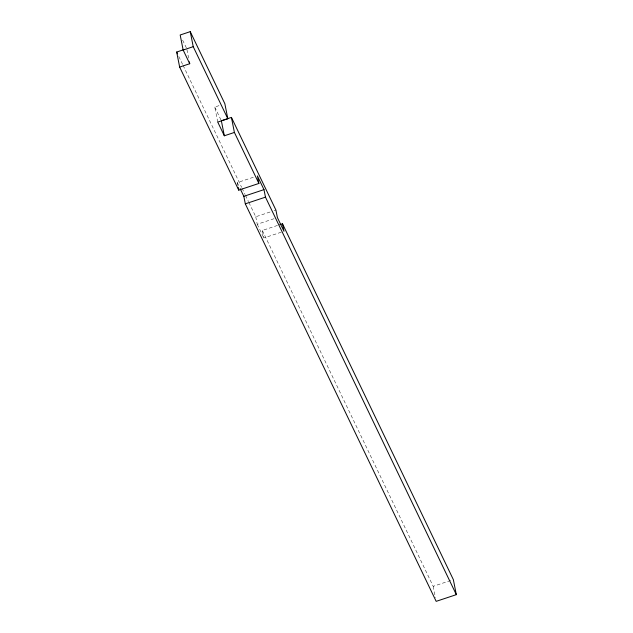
<?xml version="1.0" encoding="UTF-8"?>
<svg xmlns="http://www.w3.org/2000/svg" width="633" height="633" viewBox="0 0 633 633"><rect width="100%" height="100%" fill="white"/><g stroke="black" fill="none" stroke-linecap="round" stroke-linejoin="round"><path stroke-width="0.47" stroke-dasharray="3.17 2.37" d="M217.752 122.082L214.769 107.056L220.268 105.228M237.81 185.437L237.248 182.621L253.738 177.145M248.919 202.513L255.764 216.763L270.418 211.897M274.081 210.678L275.917 210.069M255.764 216.763L257.251 224.272L274.659 218.496M281.234 232.2L263.826 237.976L262.339 230.459L277.911 225.293M262.339 230.459L433.194 586.316L452.429 579.931M182.644 40.132L186.339 47.839M214.769 107.056L220.941 119.898M178.815 56.495L182.66 64.503M183.087 65.397L241.656 187.376M242.083 188.27L245.074 194.497M245.501 195.391L248.492 201.626M237.248 182.621L239.306 186.901M257.251 224.272L263.826 237.976M433.194 586.316L435.425 597.592M186.941 49.635L188.61 58.086"/><path stroke-width="0.95" d="M179.653 67.066L238.736 190.137L258.889 183.443L234.4 132.439L224.327 135.786L217.752 122.082L227.825 118.743L224.85 103.709L190.256 31.65L180.176 34.997L183.151 50.023L189.726 63.727L179.653 67.066L176.678 52.041L184.005 49.603M183.151 50.023L193.231 46.684L227.825 118.743M279.746 224.683L282.492 223.766L283.98 231.282L277.404 217.586L275.917 210.069L231.425 117.406L221.352 120.753L224.327 135.786M243.824 196.317L263.985 189.631L265.472 197.148L456.322 594.656L436.169 601.35L245.311 203.834L243.824 196.317L240.129 188.61M245.311 203.834L265.472 197.148M282.492 223.766L453.347 579.63L456.322 594.656M263.985 189.631L257.402 175.927L258.889 183.443M176.678 52.041L177.533 53.821M231.425 117.406L234.4 132.439M238.182 187.321L238.736 190.137M190.256 31.65L193.231 46.684M189.354 61.844L189.726 63.727"/></g></svg>
